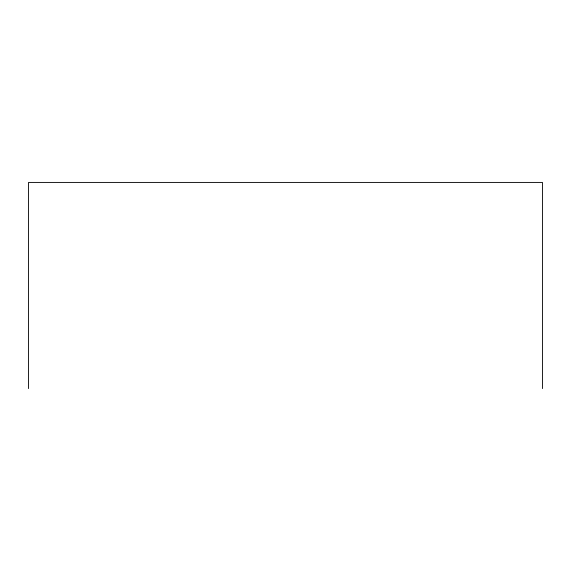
<?xml version="1.0" encoding="UTF-8"?>
<svg xmlns="http://www.w3.org/2000/svg" width="571" height="571" viewBox="0 0 571 571"><rect width="100%" height="100%" fill="white"/><g stroke="black" fill="none" stroke-linecap="round" stroke-linejoin="round"><path stroke-width="0.86" d="M542.45 388.58L542.45 182.42L28.55 182.42L28.55 388.58"/></g></svg>
